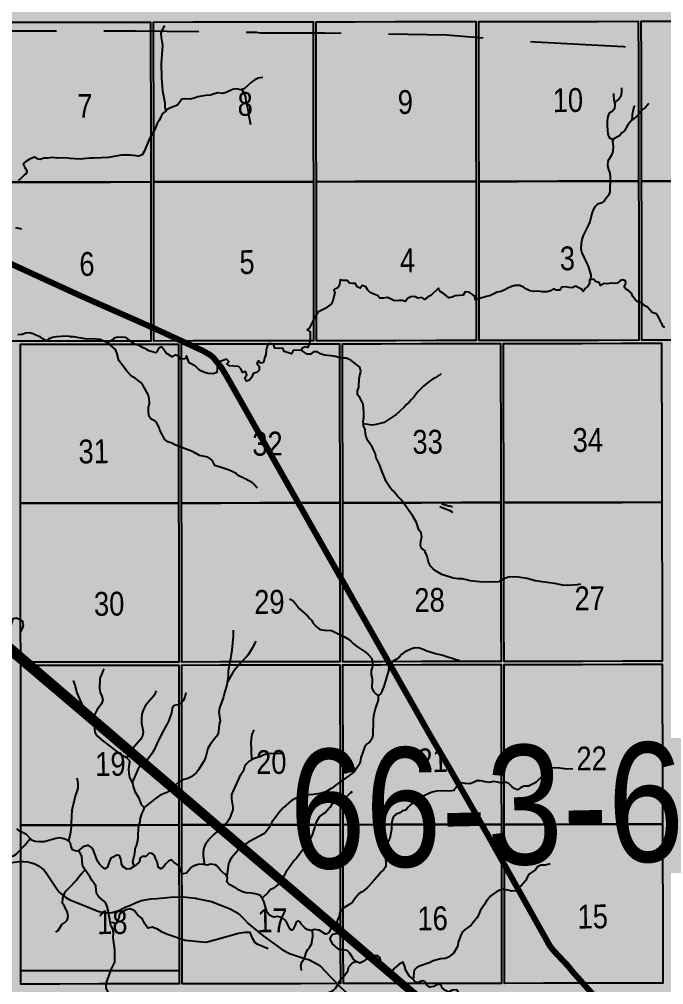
# Model space of a CAD drawing. Extents: x 405326 to 424052, y 6044755 to 6062236.
# Drawn here: x 416942.9 to 417158.6, y 6050583.2 to 6050906.2 of the extents above; entities that cross this region are included whole.
import ezdxf

# ---------------------------------------------------------------- set-up
doc = ezdxf.new("R2010")
doc.units = 0
doc.header["$LTSCALE"] = 5
doc.linetypes.add('DASHED2', pattern=[9.525, 6.35, -3.175])
for name, color, linetype in [('39', 28, 'Continuous'), ('P-PROPOSED', 10, 'Continuous'), ('Quarters', 8, 'Continuous'), ('RoadSeg', 57, 'DASHED2'), ('T-WATER', 160, 'Continuous')]:
    doc.layers.add(name, color=color, linetype=linetype)
doc.layers.add('ROUTE-MAP-BACKGROUND-H', color=7, linetype='Continuous', true_color=0xf0ebff)
doc.styles.add('120', font='ARIALN.TTF', dxfattribs={"height": 13})
doc.linetypes.add('TRACKS', pattern='A,3.81,[130,ltypeshp1.shx,S=6.35,R=0,X=0,Y=0],3.81', length=7.62)

msp = doc.modelspace()

# ---------------------------------------------------------------- hatches: boundary and pattern name
at = {"layer": 'ROUTE-MAP-BACKGROUND-H'}
h = msp.add_hatch(color=256, dxfattribs=at)
h.dxf.hatch_style = 1
h.paths.add_polyline_path([(417500.313, 6050470.993), (417499.828, 6050583.719), (417489.556, 6051448.866), (416064.545, 6051448.577), (416073.609, 6050477.938), (416071.924, 6050150.968), (416104.424, 6050150.804), (416615.018, 6050150.686), (416614.752, 6050098.449), (417501.84, 6050099.469), (417600.187, 6050099.469), (417600.187, 6050157.259), (417501.84, 6050157.777)])

# ---------------------------------------------------------------- linework, layer by layer
at = {"flags": 128}
msp.add_lwpolyline([(417432.321, 6050275.117, 0, 4.992, 0), (416765.681, 6050844.163, 4.992, 0, 0), (416430.349, 6051104.067, 0, 0, 0)], format="xyseb", dxfattribs=at)
at = {"layer": '39', "linetype": 'TRACKS', "flags": 128}
msp.add_lwpolyline([(416503.607, 6051030.809), (416502.861, 6051032.759), (416502.701, 6051033.902), (416502.703, 6051034.848), (416503.047, 6051035.976), (416503.195, 6051036.343), (416504.275, 6051038.909), (416504.215, 6051041.182), (416504.118, 6051041.86), (416503.421, 6051043.386), (416498.744, 6051050.496), (416497.98, 6051051.641), (416497.428, 6051052.39), (416496.354, 6051053.253), (416495.541, 6051053.721), (416492.529, 6051054.716), (416491.471, 6051055.212), (416490.918, 6051055.693), (416490.186, 6051056.344), (416489.098, 6051057.871), (416489.55, 6051055.767), (416490.098, 6051053.211), (416491.069, 6051050.344), (416492.22, 6051047.716), (416493.6, 6051045.313), (416495.533, 6051042.5), (416499.529, 6051036.718), (416503.607, 6051030.809), (416507.132, 6051025.636), (416508.236, 6051023.841), (416509.275, 6051021.905), (416510.459, 6051019.319), (416511.382, 6051016.424), (416516.855, 6050991.331), (416517.372, 6050989.058), (416518.293, 6050984.85), (416519.213, 6050980.755), (416520.376, 6050975.544), (416520.569, 6050974.259), (416520.727, 6050972.001), (416520.775, 6050971.436), (416520.728, 6050964.563), (416520.835, 6050945.861), (416521.092, 6050943.701), (416521.479, 6050942.035), (416522.306, 6050939.521), (416522.776, 6050938.461), (416523.654, 6050936.978), (416524.889, 6050935.168), (416526.272, 6050933.655), (416527.803, 6050932.354), (416528.828, 6050931.364), (416531.075, 6050929.567), (416543.043, 6050919.974), (416556.559, 6050909.123), (416563.562, 6050903.521), (416574.217, 6050896.233), (416586.681, 6050887.73), (416592.433, 6050883.797), (416613.569, 6050869.382), (416621.212, 6050863.98), (416626.362, 6050860.486), (416630.454, 6050858.095), (416632.101, 6050857.119), (416638.116, 6050853.484), (416638.833, 6050853.06), (416648.681, 6050847.317), (416652.594, 6050845.04), (416670.84, 6050834.293), (416672.568, 6050833.275), (416694.91, 6050820.339), (416705.561, 6050814.092), (416708.04, 6050812.622), (416716.571, 6050807.619), (416719.149, 6050806.22), (416719.475, 6050806.05), (416723.015, 6050804.594), (416728.204, 6050803.179), (416733.817, 6050802.061), (416737.733, 6050800.929), (416740.017, 6050799.912), (416741.045, 6050799.276), (416742.971, 6050797.807), (416744.716, 6050796.197), (416746.233, 6050794.348), (416747.571, 6050792.273), (416749.234, 6050788.871), (416749.74, 6050787.657), (416751.893, 6050783.069), (416752.513, 6050782.01), (416753.263, 6050781.064), (416757.93, 6050775.601), (416759.791, 6050774.104), (416761.749, 6050773.088), (416761.994, 6050772.961), (416764.59, 6050772.184), (416768.771, 6050771.35), (416770.028, 6050770.969), (416772.168, 6050769.727), (416773.099, 6050768.937), (416773.85, 6050767.991), (416774.47, 6050766.961), (416775.009, 6050765.818), (416775.841, 6050763.306), (416776.085, 6050761.866), (416776.493, 6050760.582), (416777.439, 6050758.154), (416779.626, 6050753.526), (416781.323, 6050750.167), (416782.107, 6050749.264), (416782.516, 6050748.883), (416782.793, 6050748.629), (416782.973, 6050748.46), (416784.819, 6050746.964), (416788.792, 6050744.116), (416791.447, 6050741.811), (416793.092, 6050740.087), (416793.826, 6050739.112), (416794.428, 6050738.025), (416795.504, 6050735.766), (416796.368, 6050733.239), (416797.037, 6050730.543), (416797.966, 6050726.437), (416799.042, 6050722.4), (416800.493, 6050718.758), (416802.238, 6050715.469), (416802.743, 6050714.254), (416803.069, 6050712.914), (416803.51, 6050711.686), (416803.82, 6050710.331), (416805.271, 6050706.703), (416807.228, 6050703.484), (416808.827, 6050701.732), (416809.659, 6050700.87), (416810.589, 6050700.121), (416812.955, 6050698.468), (416813.689, 6050697.959), (416817.753, 6050694.724), (416819.091, 6050693.241), (416820.136, 6050691.815), (416821.099, 6050690.149), (416821.915, 6050688.469), (416822.404, 6050687.03), (416823.025, 6050684.814), (416823.286, 6050683.276), (416823.368, 6050681.921), (416823.302, 6050679.015), (416822.959, 6050677.012), (416822.568, 6050675.249), (416821.963, 6050673.655), (416821.016, 6050671.638), (416817.815, 6050665.265), (416816.933, 6050663.235), (416816.312, 6050661.373), (416815.952, 6050659.61), (416815.772, 6050657.692), (416815.82, 6050656.168), (416816.032, 6050654.277), (416816.227, 6050653.374), (416816.912, 6050650.848), (416817.532, 6050649.013), (416817.957, 6050648.053), (416819.426, 6050645.469), (416820.944, 6050643.294), (416822.104, 6050642.136), (416823.296, 6050641.147), (416824.815, 6050640.073), (416827.15, 6050638.857), (416828.898, 6050638.15), (416831.805, 6050637.427), (416836.984, 6050637.24), (416839.745, 6050637.731), (416840.382, 6050637.844), (416842.375, 6050638.463), (416842.636, 6050638.548), (416842.897, 6050638.618), (416845.887, 6050639.548), (416848.68, 6050640.181), (416850.33, 6050640.307), (416855.246, 6050640.419), (416858.889, 6050640.629), (416861.502, 6050641.179), (416868.769, 6050643.803), (416871.382, 6050644.41), (416883.025, 6050645.443), (416885.426, 6050645.416), (416886.912, 6050645.346), (416893.021, 6050645.066), (416899.348, 6050645.745), (416902.192, 6050645.435), (416904.317, 6050644.772), (416905.641, 6050644.081), (416906.213, 6050643.729), (416906.72, 6050643.404), (416908.028, 6050642.262), (416909.123, 6050640.992), (416915.156, 6050634.502), (416916.219, 6050633.628), (416918.606, 6050631.921), (416919.799, 6050631.286), (416932.584, 6050625.054), (416933.811, 6050624.518), (416934.988, 6050624.124), (416936.148, 6050623.913), (416937.293, 6050623.814), (416938.453, 6050623.871), (416942.981, 6050624.382), (416944.289, 6050624.425), (416945.662, 6050624.341), (416947.019, 6050624.031), (416948.114, 6050623.608), (416949.144, 6050623.058), (416950.142, 6050622.396), (416951.189, 6050621.479), (416952.121, 6050620.35), (416955.016, 6050615.907), (416956.26, 6050614.158), (416956.996, 6050613.481), (416958.451, 6050612.339), (416959.808, 6050611.62), (416964.043, 6050609.887), (416969.472, 6050607.717), (416971.974, 6050607.281), (416974.017, 6050607.367), (416976.224, 6050608.075), (416978.299, 6050609.177), (416980.146, 6050609.855), (416981.976, 6050610.746), (416983.807, 6050611.396), (416987.092, 6050611.949), (416989.054, 6050612.064), (416992.47, 6050612.433), (416993.532, 6050612.547), (416997.848, 6050612.579), (416999.744, 6050612.425), (417001.952, 6050612.131), (417002.213, 6050612.089), (417007.265, 6050611.077), (417013.43, 6050608.628), (417015.295, 6050607.571), (417016.702, 6050606.571), (417018.289, 6050605.034), (417019.5, 6050603.638), (417024.572, 6050599.523), (417031.034, 6050594.859), (417033.308, 6050593.69), (417037.659, 6050592.228), (417040.03, 6050591.567), (417043.449, 6050589.652), (417047.083, 6050585.86), (417050.422, 6050582.35), (417053.761, 6050579.335), (417061.68, 6050575.76), (417064.559, 6050574.113), (417067.014, 6050572.931), (417069.174, 6050571.438), (417071.613, 6050569.085), (417076.132, 6050564.519), (417080.504, 6050560.136), (417081.077, 6050559.714), (417082.223, 6050558.869), (417084.531, 6050557.574), (417089.474, 6050554.604), (417091.667, 6050552.885), (417101.036, 6050543.417), (417108.62, 6050535.893), (417111.388, 6050533.019), (417113.175, 6050530.637), (417114.405, 6050528.353), (417115.375, 6050525.646), (417117.944, 6050514.869), (417118.817, 6050510.75), (417119.608, 6050507.153), (417119.937, 6050505.869), (417120.168, 6050504.952), (417120.828, 6050501.313), (417120.899, 6050498.307), (417120.608, 6050495.837), (417117.474, 6050481.354), (417117.216, 6050479.505), (417117.187, 6050477.134), (417117.568, 6050473.974), (417119.134, 6050467.231), (417123.106, 6050450.149), (417125.348, 6050440.558), (417126.106, 6050437.299), (417127.611, 6050428.525), (417132.744, 6050395.105), (417133.769, 6050389.448), (417136.061, 6050380.845), (417141.022, 6050363.003), (417141.417, 6050361.833), (417142.486, 6050359.493), (417143.832, 6050357.477), (417144.636, 6050356.604), (417146.506, 6050355.083), (417149.278, 6050352.704), (417153.18, 6050349.734), (417154.805, 6050348.057), (417156.874, 6050345.197), (417157.235, 6050344.577), (417162.017, 6050336.515), (417167.867, 6050326.705), (417168.442, 6050325.846), (417170.871, 6050322.972), (417173.448, 6050320.508), (417186.512, 6050308.004), (417187.595, 6050307.033), (417188.399, 6050306.146), (417189.927, 6050304.258), (417190.453, 6050303.455), (417191.932, 6050301.13), (417194.35, 6050296.831), (417195.04, 6050295.873), (417196.191, 6050293.815), (417196.816, 6050292.66), (417198.082, 6050290.631), (417198.642, 6050289.461), (417200.171, 6050286.811), (417200.467, 6050286.276), (417201.999, 6050282.85), (417202.378, 6050281.581), (417202.893, 6050278.746), (417206.152, 6050265.348), (417207.773, 6050258.706), (417210.818, 6050246.126), (417211.594, 6050243.602), (417212.534, 6050241.319), (417213.669, 6050239.205), (417217.237, 6050234.359), (417229.108, 6050218.456), (417230.045, 6050217.315), (417233.315, 6050213.894), (417241.613, 6050205.462), (417242.583, 6050204.449), (417250.488, 6050196.186), (417251.967, 6050194.708), (417253.365, 6050193.117), (417254.451, 6050191.441), (417255.391, 6050189.482), (417255.97, 6050187.536), (417256.221, 6050185.561), (417256.259, 6050183.572), (417255.825, 6050180.565), (417254.965, 6050177.275), (417254.282, 6050175.213), (417253.294, 6050171.204), (417251.378, 6050164.211), (417251.085, 6050163.195), (417250.745, 6050161.472), (417250.802, 6050158.114), (417251.238, 6050153.743), (417251.472, 6050152.021), (417251.533, 6050151.167)], dxfattribs=at)
at = {"layer": 'P-PROPOSED', "color": 90, "const_width": 1.999, "flags": 128}
msp.add_lwpolyline([(416933.435, 6050827.456), (416963.945, 6050813.467), (416987.188, 6050803.216), (417004.258, 6050795.361), (417006.852, 6050793.886), (417007.902, 6050792.977), (417010.568, 6050789.673), (417012.154, 6050787.078), (417033.765, 6050748.843), (417080.472, 6050666.525), (417086.824, 6050655.747), (417099.714, 6050633.23), (417120.503, 6050596.109), (417121.733, 6050594.572), (417126.533, 6050589.483), (417128.208, 6050587.39), (417144.056, 6050569.68)], dxfattribs=at)
at = {"layer": 'Quarters', "flags": 128}
for points in [[(416986.899, 6050851.797), (416973.46, 6050851.775), (416960.021, 6050851.754), (416946.582, 6050851.732), (416933.478, 6050851.711), (416933.471, 6050865.089), (416933.463, 6050878.467), (416933.456, 6050891.845), (416933.449, 6050905.223), (416946.548, 6050905.244), (416959.981, 6050905.266), (416973.415, 6050905.287), (416986.849, 6050905.309), (416986.861, 6050891.931), (416986.874, 6050878.553), (416986.886, 6050865.175)], [(417041.322, 6050851.884), (417027.884, 6050851.862), (417014.445, 6050851.841), (417001.006, 6050851.819), (416987.902, 6050851.798), (416987.89, 6050865.176), (416987.877, 6050878.554), (416987.865, 6050891.932), (416987.852, 6050905.31), (417000.951, 6050905.331), (417014.385, 6050905.353), (417027.819, 6050905.374), (417041.252, 6050905.396), (417041.27, 6050892.018), (417041.287, 6050878.64), (417041.305, 6050865.262)], [(417095.745, 6050851.97), (417082.307, 6050851.949), (417068.868, 6050851.928), (417055.43, 6050851.906), (417042.326, 6050851.885), (417042.308, 6050865.263), (417042.291, 6050878.641), (417042.273, 6050892.019), (417042.256, 6050905.397), (417055.355, 6050905.418), (417068.789, 6050905.439), (417082.222, 6050905.461), (417095.656, 6050905.482), (417095.678, 6050892.104), (417095.701, 6050878.726), (417095.723, 6050865.348)], [(417150.168, 6050852.057), (417136.73, 6050852.036), (417123.291, 6050852.014), (417109.853, 6050851.993), (417096.749, 6050851.972), (417096.727, 6050865.35), (417096.704, 6050878.728), (417096.682, 6050892.106), (417096.66, 6050905.483), (417109.759, 6050905.504), (417123.192, 6050905.526), (417136.626, 6050905.547), (417150.059, 6050905.568), (417150.087, 6050892.19), (417150.114, 6050878.813), (417150.141, 6050865.435)], [(417204.59, 6050852.144), (417191.152, 6050852.123), (417177.714, 6050852.101), (417164.276, 6050852.08), (417151.172, 6050852.059), (417151.145, 6050865.437), (417151.117, 6050878.814), (417151.09, 6050892.192), (417151.063, 6050905.57), (417164.162, 6050905.591), (417177.595, 6050905.612), (417191.028, 6050905.633), (417204.461, 6050905.655), (417204.494, 6050892.277), (417204.526, 6050878.9), (417204.558, 6050865.522)], [(416986.899, 6050851.797), (416986.911, 6050838.419), (416986.924, 6050825.041), (416986.936, 6050811.804), (416986.949, 6050798.567), (416973.505, 6050798.545), (416960.061, 6050798.524), (416946.618, 6050798.503), (416933.508, 6050798.482), (416933.501, 6050811.719), (416933.493, 6050824.955), (416933.486, 6050838.333), (416933.478, 6050851.711), (416946.582, 6050851.732), (416960.021, 6050851.754), (416973.46, 6050851.775)], [(417041.322, 6050851.884), (417041.34, 6050838.506), (417041.357, 6050825.128), (417041.375, 6050811.891), (417041.392, 6050798.654), (417027.949, 6050798.632), (417014.505, 6050798.611), (417001.062, 6050798.589), (416987.952, 6050798.568), (416987.94, 6050811.805), (416987.927, 6050825.042), (416987.915, 6050838.42), (416987.902, 6050851.798), (417001.006, 6050851.819), (417014.445, 6050851.841), (417027.884, 6050851.862)], [(417095.745, 6050851.97), (417095.768, 6050838.593), (417095.79, 6050825.215), (417095.813, 6050811.978), (417095.835, 6050798.741), (417082.391, 6050798.72), (417068.948, 6050798.698), (417055.505, 6050798.677), (417042.396, 6050798.655), (417042.378, 6050811.892), (417042.361, 6050825.129), (417042.343, 6050838.507), (417042.326, 6050851.885), (417055.43, 6050851.906), (417068.868, 6050851.928), (417082.307, 6050851.949)], [(417150.168, 6050852.057), (417150.196, 6050838.679), (417150.223, 6050825.302), (417150.25, 6050812.065), (417150.277, 6050798.828), (417136.834, 6050798.807), (417123.39, 6050798.785), (417109.947, 6050798.764), (417096.838, 6050798.743), (417096.816, 6050811.98), (417096.794, 6050825.216), (417096.771, 6050838.594), (417096.749, 6050851.972), (417109.853, 6050851.993), (417123.291, 6050852.014), (417136.73, 6050852.036)], [(417204.59, 6050852.144), (417204.622, 6050838.767), (417204.654, 6050825.389), (417204.686, 6050812.152), (417204.718, 6050798.916), (417191.275, 6050798.894), (417177.832, 6050798.872), (417164.389, 6050798.851), (417151.28, 6050798.83), (417151.253, 6050812.067), (417151.226, 6050825.303), (417151.199, 6050838.681), (417151.172, 6050852.059), (417164.276, 6050852.08), (417177.714, 6050852.101), (417191.152, 6050852.123)], [(416996.239, 6050744.353), (416982.93, 6050744.333), (416969.622, 6050744.312), (416956.313, 6050744.291), (416943.339, 6050744.271), (416943.331, 6050757.649), (416943.324, 6050771.027), (416943.317, 6050784.264), (416943.31, 6050797.501), (416956.279, 6050797.521), (416969.583, 6050797.542), (416982.887, 6050797.562), (416996.19, 6050797.583), (416996.202, 6050784.346), (416996.214, 6050771.109), (416996.227, 6050757.731)], [(417050.142, 6050744.437), (417036.834, 6050744.417), (417023.525, 6050744.396), (417010.217, 6050744.375), (416997.243, 6050744.355), (416997.23, 6050757.733), (416997.218, 6050771.111), (416997.206, 6050784.348), (416997.194, 6050797.585), (417010.163, 6050797.605), (417023.467, 6050797.625), (417036.77, 6050797.646), (417050.074, 6050797.667), (417050.09, 6050784.43), (417050.107, 6050771.193), (417050.125, 6050757.815)], [(417104.044, 6050744.522), (417090.735, 6050744.501), (417077.427, 6050744.48), (417064.119, 6050744.459), (417051.145, 6050744.439), (417051.128, 6050757.817), (417051.111, 6050771.194), (417051.094, 6050784.431), (417051.077, 6050797.668), (417064.046, 6050797.688), (417077.349, 6050797.709), (417090.653, 6050797.73), (417103.956, 6050797.751), (417103.978, 6050784.514), (417104, 6050771.277), (417104.022, 6050757.899)], [(417157.945, 6050744.606), (417144.637, 6050744.585), (417131.329, 6050744.564), (417118.021, 6050744.543), (417105.047, 6050744.523), (417105.025, 6050757.901), (417105.003, 6050771.279), (417104.981, 6050784.515), (417104.96, 6050797.752), (417117.929, 6050797.772), (417131.232, 6050797.793), (417144.535, 6050797.814), (417157.838, 6050797.834), (417157.865, 6050784.598), (417157.891, 6050771.361), (417157.918, 6050757.983)], [(416996.239, 6050744.353), (416996.252, 6050730.975), (416996.264, 6050717.598), (416996.277, 6050704.22), (416996.289, 6050691.176), (416982.976, 6050691.155), (416969.663, 6050691.135), (416956.349, 6050691.114), (416943.37, 6050691.094), (416943.362, 6050704.137), (416943.354, 6050717.515), (416943.347, 6050730.893), (416943.339, 6050744.271), (416956.313, 6050744.291), (416969.622, 6050744.312), (416982.93, 6050744.333)], [(417050.142, 6050744.437), (417050.159, 6050731.06), (417050.177, 6050717.682), (417050.194, 6050704.304), (417050.211, 6050691.26), (417036.898, 6050691.24), (417023.585, 6050691.219), (417010.272, 6050691.198), (416997.293, 6050691.178), (416997.28, 6050704.221), (416997.268, 6050717.599), (416997.255, 6050730.977), (416997.243, 6050744.355), (417010.217, 6050744.375), (417023.525, 6050744.396), (417036.834, 6050744.417)], [(417104.044, 6050744.522), (417104.066, 6050731.144), (417104.088, 6050717.766), (417104.11, 6050704.388), (417104.132, 6050691.345), (417090.819, 6050691.324), (417077.506, 6050691.303), (417064.193, 6050691.282), (417051.214, 6050691.262), (417051.197, 6050704.305), (417051.18, 6050717.683), (417051.163, 6050731.061), (417051.145, 6050744.439), (417064.119, 6050744.459), (417077.427, 6050744.48), (417090.735, 6050744.501)], [(417157.945, 6050744.606), (417157.972, 6050731.228), (417157.999, 6050717.85), (417158.026, 6050704.472), (417158.052, 6050691.429), (417144.74, 6050691.408), (417131.427, 6050691.387), (417118.114, 6050691.367), (417105.135, 6050691.346), (417105.114, 6050704.39), (417105.091, 6050717.767), (417105.069, 6050731.145), (417105.047, 6050744.523), (417118.021, 6050744.543), (417131.329, 6050744.564), (417144.637, 6050744.585)], [(416996.341, 6050636.661), (416983.023, 6050636.64), (416969.705, 6050636.62), (416956.387, 6050636.599), (416943.403, 6050636.578), (416943.395, 6050649.956), (416943.387, 6050663.334), (416943.379, 6050676.712), (416943.371, 6050690.09), (416956.35, 6050690.111), (416969.663, 6050690.131), (416982.977, 6050690.152), (416996.29, 6050690.173), (416996.303, 6050676.795), (416996.316, 6050663.417), (416996.328, 6050650.039)], [(417050.282, 6050636.746), (417036.964, 6050636.725), (417023.646, 6050636.704), (417010.328, 6050636.683), (416997.345, 6050636.663), (416997.332, 6050650.041), (416997.319, 6050663.419), (416997.306, 6050676.797), (416997.294, 6050690.175), (417010.273, 6050690.195), (417023.586, 6050690.216), (417036.899, 6050690.236), (417050.212, 6050690.257), (417050.23, 6050676.879), (417050.247, 6050663.501), (417050.265, 6050650.124)], [(417104.223, 6050636.83), (417090.905, 6050636.809), (417077.587, 6050636.788), (417064.269, 6050636.768), (417051.286, 6050636.747), (417051.268, 6050650.125), (417051.251, 6050663.503), (417051.233, 6050676.881), (417051.216, 6050690.259), (417064.194, 6050690.279), (417077.507, 6050690.3), (417090.82, 6050690.321), (417104.133, 6050690.341), (417104.156, 6050676.964), (417104.178, 6050663.586), (417104.2, 6050650.208)], [(417158.163, 6050636.914), (417144.845, 6050636.894), (417131.527, 6050636.873), (417118.21, 6050636.852), (417105.226, 6050636.832), (417105.204, 6050650.209), (417105.182, 6050663.587), (417105.159, 6050676.965), (417105.137, 6050690.343), (417118.116, 6050690.363), (417131.428, 6050690.384), (417144.741, 6050690.405), (417158.054, 6050690.426), (417158.081, 6050677.048), (417158.109, 6050663.67), (417158.136, 6050650.292)], [(416996.341, 6050636.661), (416996.354, 6050623.283), (416996.367, 6050609.906), (416996.38, 6050596.528), (416996.392, 6050583.484), (416983.07, 6050583.463), (416969.746, 6050583.442), (416956.424, 6050583.421), (416943.435, 6050583.401), (416943.427, 6050596.444), (416943.419, 6050609.822), (416943.411, 6050623.2), (416943.403, 6050636.578), (416956.387, 6050636.599), (416969.705, 6050636.62), (416983.023, 6050636.64)], [(417050.282, 6050636.746), (417050.3, 6050623.368), (417050.317, 6050609.99), (417050.335, 6050596.612), (417050.352, 6050583.569), (417037.03, 6050583.548), (417023.707, 6050583.527), (417010.384, 6050583.506), (416997.396, 6050583.486), (416997.383, 6050596.529), (416997.37, 6050609.907), (416997.357, 6050623.285), (416997.345, 6050636.663), (417010.328, 6050636.683), (417023.646, 6050636.704), (417036.964, 6050636.725)], [(417104.223, 6050636.83), (417104.245, 6050623.452), (417104.268, 6050610.074), (417104.29, 6050596.696), (417104.312, 6050583.653), (417090.989, 6050583.632), (417077.667, 6050583.612), (417064.344, 6050583.591), (417051.356, 6050583.57), (417051.339, 6050596.614), (417051.321, 6050609.992), (417051.303, 6050623.37), (417051.286, 6050636.747), (417064.269, 6050636.768), (417077.587, 6050636.788), (417090.905, 6050636.809)], [(417158.163, 6050636.914), (417158.19, 6050623.537), (417158.217, 6050610.159), (417158.245, 6050596.781), (417158.271, 6050583.737), (417144.949, 6050583.717), (417131.626, 6050583.696), (417118.304, 6050583.675), (417105.315, 6050583.655), (417105.293, 6050596.698), (417105.271, 6050610.076), (417105.249, 6050623.454), (417105.226, 6050636.832), (417118.21, 6050636.852), (417131.527, 6050636.873), (417144.845, 6050636.894)], [(416996.388, 6050587.95), (416996.392, 6050583.484), (416983.07, 6050583.463), (416969.746, 6050583.442), (416956.424, 6050583.421), (416943.435, 6050583.401), (416943.432, 6050587.981)]]:
    msp.add_lwpolyline(points, close=True, dxfattribs=at)
at = {"layer": 'RoadSeg', "flags": 128}
for points in [[(417341.519, 6050375.19), (417329.199, 6050389.764), (417321.435, 6050398.181), (417316.643, 6050402.903), (417314.345, 6050404.617), (417311.853, 6050406.027), (417308.126, 6050407.644), (417304.876, 6050408.74), (417302.936, 6050409.23), (417298.429, 6050409.966), (417280.349, 6050412.308), (417273.474, 6050412.33), (417249.176, 6050412.408), (417245.702, 6050413.099), (417243.286, 6050414.046), (417241.034, 6050415.162), (417238.472, 6050416.737), (417236.241, 6050418.386), (417233.256, 6050421.084), (417204.052, 6050458.351), (417194.381, 6050471.2), (417180.643, 6050489.256), (417160.385, 6050515.509), (417155.418, 6050522.19), (417149.128, 6050530.075), (417148.336, 6050531.355), (417147.983, 6050532.28), (417147.787, 6050533.673), (417148.067, 6050536.141), (417151.835, 6050546.669), (417152.943, 6050549.355), (417153.649, 6050552.098), (417153.717, 6050553.63), (417153.501, 6050555.954), (417152.997, 6050557.74), (417152.295, 6050559.422), (417150.946, 6050561.823), (417150.091, 6050562.935), (417144.056, 6050569.68), (417128.208, 6050587.39), (417126.533, 6050589.483), (417121.733, 6050594.572), (417120.503, 6050596.109), (417099.714, 6050633.23), (417086.824, 6050655.747), (417080.472, 6050666.525), (417033.765, 6050748.843), (417012.154, 6050787.078), (417010.568, 6050789.673), (417007.902, 6050792.977), (417006.852, 6050793.886), (417004.258, 6050795.361), (416987.188, 6050803.216), (416963.945, 6050813.467), (416933.435, 6050827.456), (416930.005, 6050829.146), (416928.115, 6050830.404), (416926.383, 6050832.064), (416920.84, 6050839.232), (416891.182, 6050878.793), (416877.217, 6050897.094), (416860.443, 6050919.162), (416852.493, 6050931.536), (416851.847, 6050932.188), (416850.703, 6050934.326), (416842.886, 6050946.737), (416805.699, 6051005.468), (416802.949, 6051009.602), (416800.938, 6051011.855), (416799.685, 6051012.86), (416798.338, 6051013.629), (416792.153, 6051016.559), (416789.639, 6051017.436), (416773.589, 6051024.281), (416766.399, 6051027.521), (416759.113, 6051030.627), (416748.056, 6051035.781), (416745.81, 6051036.598), (416744.875, 6051036.745)], [(416877.217, 6050897.094), (416881.68, 6050900.017), (416884.383, 6050901.206), (416885.903, 6050901.672), (416888.158, 6050902.052), (416908.552, 6050902.121), (416916.767, 6050902.296), (416981.845, 6050902.42), (417022.15, 6050901.882), (417023.417, 6050901.743), (417045.045, 6050901.672), (417085.851, 6050901.045), (417115.513, 6050898.716), (417145.061, 6050897.084), (417152.052, 6050896.9), (417214.084, 6050896.326), (417237.41, 6050896.225), (417240.668, 6050896.361), (417241.928, 6050896.554), (417244.309, 6050897.237), (417247.634, 6050898.905), (417249.597, 6050900.478), (417251.42, 6050902.346), (417255.183, 6050906.919), (417257.491, 6050909.463), (417259.093, 6050910.762), (417261.426, 6050912.176), (417264, 6050913.162), (417267.378, 6050913.866), (417277.809, 6050914.688), (417280.46, 6050915.177), (417283.005, 6050915.996), (417285.867, 6050917.522), (417287.437, 6050918.786), (417289.649, 6050921.129), (417294.916, 6050928.495), (417297.397, 6050930.71), (417298.512, 6050931.5), (417300.914, 6050932.748), (417302.202, 6050933.209), (417304.087, 6050933.714), (417321.036, 6050936.205), (417323.693, 6050936.462), (417328.389, 6050936.262), (417338.366, 6050934.912), (417341.666, 6050934.616), (417346.184, 6050934.945), (417348.701, 6050935.498), (417353.757, 6050937.103), (417406.447, 6050954.929), (417408.103, 6050955.297), (417411.856, 6050955.61)]]:
    msp.add_lwpolyline(points, dxfattribs=at)
at = {"layer": 'T-WATER', "flags": 128}
for points in [[(416991.472, 6050904.03), (416990.742, 6050902.737), (416990.327, 6050901.62), (416990.411, 6050900.237), (416990.873, 6050897.495), (416990.403, 6050891.399), (416990.499, 6050886.665), (416990.592, 6050885.134), (416990.775, 6050883.816), (416990.824, 6050882.338), (416991.599, 6050878.323), (416991.647, 6050876.799), (416991.907, 6050875.52)], [(417024.434, 6050886.73), (417022.845, 6050886.478), (417021.693, 6050885.996), (417020.706, 6050885.311), (417018.175, 6050882.964), (417017.009, 6050882.622)], [(417144.477, 6050883.297), (417144.431, 6050881.911), (417144.244, 6050880.406), (417143.531, 6050879.486), (417142.057, 6050878.409)], [(417017.009, 6050882.622), (417015.642, 6050882.969), (417014.248, 6050882.786), (417012.111, 6050881.781), (417010.871, 6050881.421), (417009.404, 6050881.571), (417008.092, 6050881.323), (417006.867, 6050880.887), (417005.366, 6050880.756), (417002.692, 6050880.241), (417001.441, 6050879.816), (417000.132, 6050879.506), (416998.67, 6050879.589), (416997.271, 6050879.499), (416995.893, 6050877.51), (416993.542, 6050876.58), (416992.412, 6050876.04), (416991.907, 6050875.52)], [(417020.415, 6050870.899), (417019.948, 6050873.191), (417019.536, 6050876.047), (417018.884, 6050878.703), (417018.668, 6050880.145), (417018.226, 6050881.312), (417017.643, 6050882.351), (417017.009, 6050882.622)], [(417141.794, 6050881.349), (417141.766, 6050880.594), (417141.857, 6050879.506), (417141.893, 6050879.083), (417141.946, 6050878.884), (417142.057, 6050878.409)], [(417142.057, 6050878.409), (417142.123, 6050878.221), (417142.235, 6050877.801), (417142.091, 6050876.269), (417141.365, 6050875.398), (417140.312, 6050874.859), (417139.812, 6050873.739), (417139.645, 6050872.292), (417139.614, 6050870.72), (417139.842, 6050867.774), (417140.341, 6050866.644), (417141.634, 6050865.943)], [(417153.587, 6050878.073), (417152.447, 6050876.688), (417151.478, 6050876.034), (417150.042, 6050874.283), (417149.269, 6050873.474), (417147.872, 6050872.498)], [(417148.854, 6050877.293), (417148.598, 6050876.831), (417148.228, 6050875.55), (417148.031, 6050874.158), (417147.872, 6050872.498)], [(416991.907, 6050875.52), (416990.867, 6050874.72), (416990.28, 6050873.624), (416989.763, 6050872.422), (416989.082, 6050871.359), (416988.072, 6050868.909), (416986.745, 6050866.832), (416984.729, 6050861.977), (416984.051, 6050860.892), (416982.895, 6050860.403), (416980.028, 6050860.799), (416976.981, 6050860.766), (416972.735, 6050860.029), (416968, 6050859.751), (416966.399, 6050859.736), (416963.252, 6050859.458), (416961.518, 6050859.496), (416959.963, 6050859.649), (416958.525, 6050859.91), (416955.447, 6050859.811), (416953.99, 6050860.021), (416952.581, 6050859.774), (416951.145, 6050859.755), (416949.857, 6050859.327), (416948.97, 6050859.537), (416948.592, 6050859.869), (416947.885, 6050860.134), (416946.213, 6050859.322), (416945.089, 6050858.669), (416944.279, 6050857.964), (416944.238, 6050857.758), (416944.735, 6050856.604), (416945.387, 6050855.513), (416945.381, 6050855.188), (416945.067, 6050854.369)], [(417147.872, 6050872.498), (417146.609, 6050870.93), (417145.447, 6050868.905), (417144.517, 6050868.22), (417143.801, 6050867.287), (417141.703, 6050866.16), (417141.634, 6050865.943)], [(417141.634, 6050865.943), (417141.428, 6050865.296), (417141.615, 6050863.672), (417141.552, 6050862), (417141.129, 6050860.719), (417139.837, 6050858.707), (417139.713, 6050857.239), (417140.054, 6050855.921), (417140.493, 6050854.713), (417140.647, 6050853.256), (417140.532, 6050848.514), (417140.05, 6050847.299), (417139.311, 6050846.383), (417138.679, 6050845.329), (417137.623, 6050844.757), (417136.388, 6050844.365), (417135.545, 6050843.534), (417134.913, 6050842.484), (417134.463, 6050841.216), (417133.817, 6050838.433), (417133.321, 6050837.194), (417131.574, 6050833.902), (417131.19, 6050832.58), (417130.96, 6050831.078), (417130.848, 6050829.46), (417131.171, 6050828.127), (417132.738, 6050824.744), (417133.301, 6050823.645), (417134.149, 6050820.619), (417134.092, 6050819.084)], [(416945.067, 6050854.369), (416944.7, 6050854.132), (416942.955, 6050852.485), (416942.482, 6050852.434)], [(416943.76, 6050835.959), (416941.799, 6050836.502)], [(417134.092, 6050819.084), (417133.748, 6050819), (417133.718, 6050817.991), (417133.163, 6050816.94), (417132.279, 6050816.146), (417131.577, 6050815.175), (417131.014, 6050815.909), (417129.024, 6050816.924), (417127.929, 6050816.41), (417126.917, 6050816.437), (417125.65, 6050816.709), (417124.501, 6050816.549), (417123.783, 6050815.585), (417122.613, 6050815.548), (417121.705, 6050816.072), (417120.722, 6050815.406), (417119.504, 6050815.036), (417119.17, 6050815.077), (417117.897, 6050814.993), (417116.695, 6050815.311), (417115.223, 6050815.144), (417113.778, 6050815.419), (417112.645, 6050815.974), (417111.612, 6050816.646), (417110.447, 6050817.18), (417108.886, 6050817.141), (417107.599, 6050816.787), (417106.444, 6050816.288), (417105.375, 6050815.7), (417104.215, 6050815.187), (417102.85, 6050814.92), (417101.705, 6050814.394), (417100.651, 6050813.774), (417099.255, 6050813.527), (417095.502, 6050812.388), (417095.347, 6050813.591), (417093.419, 6050814.967), (417092.103, 6050814.988), (417091.504, 6050813.906), (417088.756, 6050813.678), (417087.732, 6050813.238), (417086.625, 6050812.978), (417085.81, 6050813.835), (417084.82, 6050814.535), (417083.719, 6050815.127), (417083.229, 6050816.235), (417080.627, 6050813.801), (417079.529, 6050813.271), (417078.654, 6050812.505), (417077.613, 6050813.145), (417076.323, 6050812.904), (417075.197, 6050813.443), (417073.936, 6050813.418), (417072.853, 6050812.849), (417072.188, 6050811.856), (417071.137, 6050812.096), (417069.88, 6050812.142), (417068.448, 6050812.029), (417067.327, 6050812.614), (417066.119, 6050813.123), (417064.838, 6050812.963), (417063.593, 6050812.923), (417062.81, 6050813.821), (417061.532, 6050814.238), (417060.354, 6050814.774), (417059.533, 6050815.635), (417058.889, 6050816.658), (417057.674, 6050817.126), (417056.99, 6050816.286), (417056.014, 6050816.753), (417055.424, 6050817.849), (417054.397, 6050817.849), (417053.406, 6050817.969), (417052.603, 6050818.85), (417051.208, 6050818.823), (417050.246, 6050819.068), (417050.109, 6050817.457), (417049.477, 6050816.386), (417048.385, 6050815.808), (417048.147, 6050815.463), (417048.558, 6050814.762), (417047.802, 6050812.004), (417047.241, 6050810.866), (417045.314, 6050809.47), (417043.088, 6050808.388), (417041.69, 6050806.382), (417040.024, 6050802.96), (417039.212, 6050802.28), (417040.284, 6050801.668), (417040.213, 6050798.999), (417039.92, 6050797.609), (417039.504, 6050796.462), (417038.54, 6050796.685), (417037.495, 6050796.077), (417037.183, 6050795.472)], [(417158.959, 6050803.135), (417158.347, 6050803.436), (417158.051, 6050803.954), (417158.096, 6050804.36), (417157.799, 6050804.593), (417157.401, 6050805.5), (417157.261, 6050805.83), (417156.721, 6050806.759), (417156.004, 6050807.721), (417154.7, 6050808.153), (417153.122, 6050809.946), (417152.007, 6050810.515), (417151.226, 6050811.346), (417149.913, 6050811.745), (417149.005, 6050812.504), (417148.276, 6050813.443), (417147.812, 6050814.629), (417146.891, 6050815.39), (417145.897, 6050815.915), (417145.349, 6050816.704), (417145.876, 6050817.874), (417145.811, 6050818.664), (417144.775, 6050819.047), (417143.955, 6050818.713), (417143.036, 6050817.964), (417142.126, 6050817.787), (417140.839, 6050817.904), (417139.734, 6050817.766), (417138.45, 6050817.799), (417137.416, 6050817.21), (417137.047, 6050818.049), (417135.778, 6050818.48), (417135.038, 6050819.315), (417134.092, 6050819.084)], [(416972.271, 6050798.117), (416971.417, 6050798.428), (416969.965, 6050799.125), (416967.122, 6050799.266), (416965.532, 6050799.222), (416961.022, 6050799.965), (416960.043, 6050799.93), (416959.708, 6050800.049), (416958.477, 6050800.24), (416955.411, 6050800.033), (416954.03, 6050799.798), (416952.814, 6050799.358), (416951.854, 6050798.681), (416950.804, 6050799.28), (416949.875, 6050799.974), (416948.659, 6050800.401), (416947.566, 6050800.975), (416946.315, 6050801.352), (416945.075, 6050801.2), (416943.861, 6050800.781), (416942.467, 6050800.701)], [(416998.384, 6050792.597), (416996.867, 6050792.533), (416996.117, 6050793.465), (416995.016, 6050793.98), (416994.114, 6050793.257), (416992.008, 6050794.507), (416991.351, 6050795.549), (416990.631, 6050796.489), (416990.231, 6050796.576), (416989.526, 6050796.07), (416988.966, 6050794.923), (416988.566, 6050794.668), (416986.285, 6050795.306), (416985.357, 6050795.907), (416984.16, 6050796.394), (416983.021, 6050797.132), (416981.771, 6050797.388), (416980.594, 6050798.038), (416979.82, 6050798.855), (416978.845, 6050799.533), (416978.368, 6050799.741), (416977.48, 6050799.887), (416975.415, 6050799.804), (416974.61, 6050799.521), (416973.758, 6050798.735), (416972.737, 6050798.162), (416972.271, 6050798.117)], [(417022.515, 6050749.322), (417021.831, 6050750.292), (417020.993, 6050751.088), (417018.769, 6050752.321), (417016.387, 6050753.451), (417015.486, 6050754.218), (417014.364, 6050754.818), (417013.196, 6050755.322), (417010.76, 6050756.166), (417008.304, 6050756.894), (417007.775, 6050757.99), (417007.096, 6050758.992), (417006.049, 6050759.671), (417003.248, 6050760.31), (417001.062, 6050761.466), (416995.012, 6050763.873), (416993.925, 6050764.451), (416992.663, 6050764.898), (416991.585, 6050765.593), (416991.033, 6050766.605), (416990.551, 6050767.701), (416989.942, 6050768.733), (416989.695, 6050769.646), (416988.76, 6050771.53), (416988.215, 6050771.912), (416987.085, 6050772.399), (416986.317, 6050773.283), (416986.181, 6050774.763), (416986.195, 6050776.368), (416986.435, 6050777.787), (416986.331, 6050779.317), (416986.036, 6050780.65), (416984.246, 6050783.789), (416983.531, 6050784.756), (416981.651, 6050786.138), (416980.581, 6050786.754), (416978.956, 6050788.376), (416976.204, 6050792.118), (416975.528, 6050794.616), (416975.09, 6050795.692), (416973.485, 6050797.182), (416972.271, 6050798.117)], [(417037.183, 6050795.472), (417034.595, 6050795.434), (417034.047, 6050794.276), (417031.537, 6050795.054), (417031.122, 6050796.142), (417029.826, 6050796.046), (417028.376, 6050796.231), (417027.984, 6050797.473), (417026.636, 6050797.771), (417025.902, 6050796.855), (417025.577, 6050795.49), (417025.417, 6050794.03), (417024.957, 6050792.792), (417024.608, 6050791.432), (417023.672, 6050791.115), (417022.987, 6050791.921), (417022.378, 6050791.031), (417023.175, 6050790.138), (417023.208, 6050788.879), (417022.393, 6050788.016), (417021.185, 6050787.698), (417020.688, 6050786.492), (417019.996, 6050785.508), (417018.926, 6050785.154), (417018.381, 6050786.257), (417019.046, 6050787.274), (417018.639, 6050788.415), (417017.57, 6050788.017), (417017.137, 6050789.218), (417016.314, 6050790.054), (417013.287, 6050790.241), (417012.332, 6050790.94), (417013.052, 6050791.755), (417012.299, 6050792.461), (417009.868, 6050791.602), (417009.126, 6050790.687), (417009.149, 6050789.404), (417009.006, 6050787.996), (417007.798, 6050787.599), (417006.131, 6050787.665), (417004.844, 6050788.064), (417003.713, 6050788.605), (417002.759, 6050789.303), (417001.93, 6050790.144), (416999.742, 6050791.305), (416998.874, 6050793.57), (416998.384, 6050792.597)], [(417058.056, 6050770.884), (417057.978, 6050771.515), (417058.209, 6050772.996), (417058.262, 6050774.673), (417058.059, 6050776.007), (417057.963, 6050777.481), (417056.872, 6050779.712), (417056.116, 6050780.619), (417056.053, 6050781.878), (417056.489, 6050783.101), (417056.649, 6050785.951), (417056.915, 6050786.993), (417057.162, 6050788.448), (417056.868, 6050789.885), (417053.839, 6050792.161), (417052.256, 6050792.826), (417050.785, 6050792.807), (417048.114, 6050793.513), (417045.031, 6050793.858), (417043.717, 6050794.25), (417042.721, 6050794.929), (417041.335, 6050794.914), (417040.396, 6050794.199), (417039.209, 6050794.16), (417037.183, 6050795.472)], [(417084.066, 6050787.58), (417082.122, 6050786.296), (417081.046, 6050785.712), (417080.064, 6050785.037), (417078.182, 6050783.499), (417076.492, 6050781.853), (417075.713, 6050780.937), (417075.005, 6050779.94), (417074.171, 6050779.061), (417073.43, 6050778.069), (417072.521, 6050777.307), (417071.674, 6050776.432), (417068.992, 6050774.045), (417067.054, 6050772.609), (417064.981, 6050771.364), (417062.362, 6050770.678), (417060.983, 6050770.456), (417058.056, 6050770.884)], [(417067.74, 6050748.692), (417067.158, 6050749.327), (417065.837, 6050751.358), (417064.308, 6050754.822), (417063.458, 6050757.26), (417062.371, 6050759.501), (417062.072, 6050760.844), (417061.503, 6050761.938), (417061.038, 6050763.134), (417059.678, 6050765.116), (417059.098, 6050766.21), (417058.744, 6050767.499), (417058.69, 6050769.085), (417058.139, 6050770.205), (417058.056, 6050770.884)], [(417130.707, 6050717.215), (417129.554, 6050716.978), (417126.407, 6050716.814), (417124.745, 6050716.859), (417122.136, 6050717.412), (417121.897, 6050717.481), (417115.52, 6050718.366), (417112.908, 6050719.173), (417109.856, 6050719.584), (417108.249, 6050719.655), (417106.729, 6050719.574), (417105.462, 6050719.177), (417103.368, 6050717.996), (417101.887, 6050717.856), (417096.97, 6050717.953), (417093.843, 6050718.289), (417092.56, 6050718.69), (417091.16, 6050718.989), (417089.634, 6050719.015), (417088.159, 6050719.185), (417084.342, 6050720.445), (417082.235, 6050721.666), (417081.348, 6050722.423), (417080.556, 6050723.3), (417079.995, 6050724.39), (417079.587, 6050725.63), (417079.313, 6050726.95), (417078.732, 6050727.916), (417078.678, 6050728.194), (417078.537, 6050728.493), (417078.028, 6050728.8), (417077.446, 6050729.358), (417077.283, 6050729.798), (417077.125, 6050730.232), (417077.332, 6050731.677), (417077.639, 6050733.068), (417077.345, 6050734.4), (417076.656, 6050735.389), (417075.806, 6050737.837), (417074.651, 6050740.002), (417071.14, 6050744.927), (417070.349, 6050745.805), (417069.473, 6050746.621), (417068.778, 6050747.56), (417067.98, 6050748.43), (417067.74, 6050748.692)], [(417083.697, 6050743.193), (417085.854, 6050742.31), (417086.481, 6050742.053), (417087.042, 6050741.824), (417087.88, 6050741.313)], [(417087.887, 6050743.118), (417087.821, 6050743.1), (417086.922, 6050743.275), (417086.49, 6050743.36), (417086.255, 6050743.427), (417084.347, 6050743.973)], [(417033.311, 6050712.354), (417034.402, 6050711.786), (417035.216, 6050710.914), (417035.885, 6050709.927), (417036.695, 6050709.018), (417039.351, 6050706.592), (417040.126, 6050705.691), (417040.833, 6050705.117), (417041.188, 6050704.268), (417042.252, 6050703.039), (417043.343, 6050702.203), (417044.101, 6050701.933), (417044.891, 6050701.806), (417045.399, 6050701.809), (417047.433, 6050701.696), (417050.779, 6050699.998), (417051.976, 6050699.488), (417053.038, 6050698.868), (417053.942, 6050698.078), (417054.77, 6050697.214), (417055.712, 6050696.472), (417058.8, 6050694.499), (417059.674, 6050693.668), (417060.724, 6050692.503), (417061.055, 6050691.201), (417061.059, 6050689.63), (417060.683, 6050688.36), (417060.645, 6050686.92), (417060.951, 6050685.671), (417060.97, 6050684.099), (417060.896, 6050683.628), (417060.915, 6050682.525), (417061.388, 6050681.347), (417062.235, 6050680.503), (417063.03, 6050679.809)], [(416943.365, 6050701.185), (416943.882, 6050702.174), (416944.344, 6050703.391), (416944.096, 6050704.779), (416943.032, 6050705.403), (416941.86, 6050705.829), (416940.735, 6050705.633), (416939.93, 6050703.205), (416939.104, 6050702.384), (416938.18, 6050701.69), (416934.679, 6050700.821), (416933.566, 6050701.345), (416932.273, 6050701.721), (416929.701, 6050701.334), (416926.758, 6050701.489), (416925.49, 6050701.181), (416924.362, 6050700.717), (416923.729, 6050700.107), (416923.397, 6050700.072)], [(417014.444, 6050701.81), (417014.493, 6050699.827), (417014.052, 6050695.098), (417013.576, 6050692.301), (417012.999, 6050689.544), (417012.812, 6050688.064), (417012.761, 6050686.456), (417012.447, 6050684.335)], [(417022.05, 6050698.199), (417020.887, 6050695.852), (417019.473, 6050693.57), (417018.98, 6050692.908), (417016.48, 6050690.364), (417015.026, 6050688.579), (417014.351, 6050687.62), (417012.447, 6050684.335)], [(417090.225, 6050691.654), (417089.812, 6050691.702), (417084.697, 6050693.391), (417081.877, 6050694.003), (417079.28, 6050694.829), (417078.096, 6050695.347), (417076.839, 6050695.78), (417075.356, 6050695.939), (417074.119, 6050695.539), (417071.855, 6050694.462), (417070.915, 6050693.75), (417070.131, 6050692.877), (417069.198, 6050692.143), (417068.123, 6050691.553), (417067.315, 6050690.692), (417066.629, 6050689.719), (417066.456, 6050688.204), (417064.92, 6050682.947), (417063.904, 6050680.608), (417063.03, 6050679.809)], [(416971.318, 6050688.785), (416970.869, 6050688.078), (416969.91, 6050685.616), (416969.759, 6050682.366), (416970.018, 6050680.987), (416970.507, 6050679.794), (416970.836, 6050678.519), (416970.426, 6050677.195), (416969.008, 6050675.259), (416968.39, 6050674.207), (416967.831, 6050673.051), (416967.205, 6050672.033)], [(416960.98, 6050684.975), (416961.008, 6050684.641), (416961.493, 6050683.436), (416962.133, 6050680.841), (416963.117, 6050678.493), (416964.724, 6050675.119), (416966.152, 6050673.206), (416966.8, 6050672.193), (416967.205, 6050672.033)], [(417012.447, 6050684.335), (417012.329, 6050683.542), (417011.541, 6050680.882), (417011.236, 6050679.526), (417010.84, 6050678.231), (417010.327, 6050677.041), (417009.952, 6050675.798), (417009.736, 6050674.342), (417010.141, 6050671.548), (417009.811, 6050670.256), (417009.621, 6050667.978), (417009.492, 6050667.259), (417008.888, 6050666.197), (417008.125, 6050665.306), (417006.652, 6050663.333), (417005.983, 6050662.289), (417005.316, 6050659.563), (417004.886, 6050658.278), (417002.929, 6050655.108), (417002.204, 6050654.192), (417001.327, 6050653.397), (417000.394, 6050652.729), (416999.261, 6050652.2), (416997.932, 6050651.867), (416995.945, 6050650.787), (416994.94, 6050649.842), (416994.229, 6050648.943), (416993.265, 6050648.145), (416992.237, 6050647.538), (416990.008, 6050646.597), (416988.047, 6050645.171), (416984.646, 6050642.477)], [(416988.82, 6050681.381), (416988.522, 6050680.982), (416987.936, 6050679.886), (416986.414, 6050678.028), (416985.61, 6050677.179), (416984.882, 6050676.211), (416984.308, 6050675.081), (416983.961, 6050673.729), (416983.778, 6050672.209), (416983.81, 6050670.67), (416984.336, 6050667.924), (416984.139, 6050666.452), (416983.59, 6050665.311), (416980.478, 6050661.825), (416979.754, 6050660.88), (416978.851, 6050659.185)], [(416998.68, 6050680.9), (416998.294, 6050679.492), (416997.807, 6050678.283), (416997.031, 6050677.471), (416996.061, 6050676.843), (416994.753, 6050676.667), (416994.048, 6050675.722), (416993.842, 6050674.206), (416992.963, 6050671.649), (416992.438, 6050670.471), (416990.607, 6050667.279), (416988.917, 6050663.823), (416987.877, 6050661.54), (416987.273, 6050660.476), (416985.835, 6050658.611), (416984.881, 6050657.94), (416983.277, 6050656.237), (416982.591, 6050655.265), (416980.635, 6050650.912)], [(417063.03, 6050679.809), (417063.005, 6050678.399), (417062.162, 6050675.822), (417061.494, 6050673.12), (417061.313, 6050671.599), (417061.217, 6050666.768), (417060.929, 6050665.382), (417060.167, 6050664.516), (417059.269, 6050663.812), (417058.499, 6050662.913), (417057.217, 6050659.142), (417056.978, 6050657.687), (417056.463, 6050656.514), (417055.071, 6050654.557), (417053.23, 6050653.097), (417049.405, 6050650.403), (417047.534, 6050648.963), (417045.468, 6050647.72), (417044.207, 6050647.347), (417041.416, 6050646.858), (417038.403, 6050646.663), (417037.051, 6050646.415), (417034.9, 6050645.315), (417033.872, 6050644.683), (417032.943, 6050643.976), (417031.179, 6050642.398), (417029.668, 6050640.572), (417028.332, 6050638.666), (417027.559, 6050637.775), (417026.929, 6050636.745), (417026.421, 6050635.662), (417025.724, 6050634.663), (417024.915, 6050633.843), (417019.748, 6050630.962), (417017.716, 6050629.723), (417016.87, 6050629.004), (417013.969, 6050625.67), (417013.398, 6050624.732), (417012.887, 6050623.646), (417012.306, 6050619.509)], [(416967.205, 6050672.033), (416967.249, 6050672.015), (416967.69, 6050671.4), (416968.205, 6050670.302), (416968.119, 6050668.676), (416968.211, 6050667.812), (416968.357, 6050667.248), (416969.121, 6050666.347), (416970.906, 6050664.837), (416971.675, 6050664.296), (416972.791, 6050663.318), (416974.685, 6050661.859), (416976.695, 6050660.396), (416978.851, 6050659.185)], [(417021.356, 6050668.43), (417020.759, 6050666.93), (417020.53, 6050665.562), (417020.422, 6050663.834), (417020.541, 6050662.437), (417020.507, 6050660.79), (417020.621, 6050659.279), (417020.739, 6050658.583)], [(417031.464, 6050660.446), (417027.245, 6050660.539), (417025.163, 6050660.23), (417024.545, 6050659.999), (417023.474, 6050659.422), (417022.127, 6050659.141), (417020.765, 6050658.602), (417020.739, 6050658.583)], [(416978.851, 6050659.185), (416978.903, 6050659.155), (416979.719, 6050658.322), (416979.791, 6050657.792), (416979.48, 6050655.385), (416979.571, 6050653.896), (416979.804, 6050652.543), (416980.635, 6050650.912)], [(417020.739, 6050658.583), (417019.911, 6050657.969), (417019.885, 6050657.945), (417018.997, 6050657.138), (417018.254, 6050656.192), (417018.178, 6050655.629), (417017.89, 6050654.806), (417016.621, 6050652.707), (417013.947, 6050646.821), (417013.892, 6050645.323), (417014.42, 6050642.639), (417014.342, 6050641.695), (417013.746, 6050639.931), (417013.222, 6050638.707), (417012.557, 6050637.681), (417010.85, 6050635.953), (417008.156, 6050633.614), (417006.555, 6050631.971), (417005.592, 6050630.727), (417005.119, 6050629.983), (417004.7, 6050628.869), (417004.458, 6050627.629), (417004.433, 6050626.217), (417004.665, 6050625.129), (417004.747, 6050623.406)], [(417128.107, 6050655.332), (417125.342, 6050655.472), (417123.796, 6050655.673), (417122.137, 6050655.759), (417120.647, 6050655.627), (417115.74, 6050650.863), (417113.338, 6050649.624), (417111.785, 6050649.596), (417110.634, 6050649.107), (417109.637, 6050648.431), (417108.466, 6050648.821), (417107.659, 6050649.677), (417106.755, 6050650.477), (417105.542, 6050650.957), (417104.267, 6050650.616), (417102.939, 6050650.993), (417101.578, 6050651.243), (417100.314, 6050650.867), (417098.817, 6050651.032), (417097.487, 6050651.409), (417096.006, 6050651.445), (417094.899, 6050650.886), (417093.724, 6050650.419), (417092.154, 6050650.498), (417090.708, 6050650.744), (417089.661, 6050650.135), (417089.029, 6050649.053), (417088.301, 6050648.141), (417086.946, 6050647.907), (417085.462, 6050648.103), (417082.427, 6050647.948), (417081.112, 6050647.645), (417079.924, 6050647.197), (417078.81, 6050646.647), (417077.635, 6050646.198), (417073.807, 6050643.416), (417073.004, 6050642.583), (417072.276, 6050641.635), (417071.169, 6050641.422), (417070.2, 6050640.732), (417069.076, 6050640.243), (417068.133, 6050639.537), (417067.707, 6050638.267), (417067.503, 6050636.747), (417067.45, 6050635.099), (417066.856, 6050632.288), (417065.773, 6050629.989), (417065.367, 6050628.714), (417065.276, 6050627.129), (417065.357, 6050625.623), (417065.58, 6050624.267), (417065.52, 6050622.721), (417064.905, 6050621.732), (417063.954, 6050621.001), (417063.303, 6050620.035), (417061.021, 6050617.371), (417059.408, 6050615.695), (417058.563, 6050614.947), (417057.635, 6050614.287), (417056.601, 6050613.678), (417055.095, 6050611.839), (417054.441, 6050610.852), (417053.547, 6050610.136), (417051.539, 6050608.926), (417050.671, 6050608.169), (417050.105, 6050607.164), (417049.937, 6050605.747), (417049.363, 6050604.863), (417049.096, 6050603.824)], [(416962.18, 6050652.444), (416962.308, 6050651.991), (416962.462, 6050650.569), (416962.512, 6050649.112), (416962.163, 6050647.844), (416961.736, 6050646.713), (416960.837, 6050642.921), (416960.488, 6050641.695), (416960.225, 6050637.27), (416960.313, 6050636.048), (416959.983, 6050633.535), (416959.576, 6050632.382), (416959.435, 6050631.22)], [(416980.635, 6050650.912), (416980.924, 6050650.345), (416980.998, 6050649.527), (416981.583, 6050647.845), (416982.753, 6050645.827), (416983.648, 6050643.49), (416984.646, 6050642.477)], [(417054.271, 6050647.77), (417053.742, 6050647.372), (417051.149, 6050644.93), (417049.954, 6050644.501), (417048.538, 6050644.299), (417047.538, 6050643.63), (417046.91, 6050642.595), (417045.328, 6050640.807), (417044.309, 6050640.203), (417043.371, 6050639.514), (417042.171, 6050637.351), (417041.843, 6050635.995), (417041.377, 6050634.809), (417040.994, 6050633.532), (417039.915, 6050631.246), (417037.122, 6050627.48), (417035.629, 6050625.56), (417034.843, 6050624.723), (417032.092, 6050620.827), (417031.556, 6050619.778), (417030.221, 6050617.876), (417029.613, 6050616.87), (417027.884, 6050615.414), (417026.863, 6050614.964), (417026.193, 6050614.053), (417024.203, 6050612.137)], [(416984.646, 6050642.477), (416984.382, 6050641.5), (416983.799, 6050640.403), (416983.273, 6050638.517), (416983.235, 6050637.674), (416982.835, 6050636.49), (416982.584, 6050633.609), (416982.578, 6050632.158), (416982.383, 6050630.865), (416982.048, 6050629.648), (416981.651, 6050629.002), (416981.538, 6050628.477), (416981.5, 6050627.017), (416980.84, 6050624.28), (416981.204, 6050622.735)], [(416946.502, 6050632.122), (416945.297, 6050633.514), (416943.098, 6050634.628), (416942.137, 6050635.34)], [(416936.482, 6050625.654), (416938.482, 6050625.482), (416941, 6050626.271), (416941.895, 6050626.854), (416942.575, 6050627.495), (416944.735, 6050629.938), (416946.502, 6050632.122)], [(416959.435, 6050631.22), (416959.039, 6050631.573), (416957.868, 6050632.063), (416956.512, 6050632.36), (416955.086, 6050632.171), (416951.279, 6050631.06), (416949.746, 6050630.956), (416948.264, 6050631.149), (416947.049, 6050631.601), (416946.502, 6050632.122)], [(416962.634, 6050628.004), (416961.944, 6050627.867), (416960.729, 6050628.321), (416960.245, 6050629.464), (416959.922, 6050630.786), (416959.435, 6050631.22)], [(416981.204, 6050622.735), (416980.011, 6050621.969), (416978.919, 6050621.853), (416977.664, 6050622.645), (416977.137, 6050623.486), (416977.144, 6050623.816), (416976.88, 6050625.177), (416976.418, 6050626.394), (416975.506, 6050626.585), (416974.331, 6050625.884), (416973.732, 6050625.605), (416973.364, 6050625.104), (416972.853, 6050623.944), (416972.464, 6050622.55), (416971.587, 6050621.965), (416970.598, 6050622.678), (416969.769, 6050623.535), (416969.032, 6050624.54), (416967.756, 6050628.131), (416967.096, 6050629.146), (416966.018, 6050629.737), (416965.696, 6050629.748), (416964.616, 6050629.497), (416963.903, 6050629.138), (416962.634, 6050628.004)], [(416965.006, 6050621.651), (416964.092, 6050623.17), (416963.846, 6050626.121), (416963.343, 6050627.151), (416962.634, 6050628.004)], [(417004.747, 6050623.406), (417004.253, 6050623.51), (417002.749, 6050623.393), (417001.443, 6050622.99), (417000.393, 6050622.402), (416998.874, 6050620.504), (416997.627, 6050620.287), (416997.284, 6050620.458), (416996.726, 6050621.11), (416996.531, 6050622.558), (416996.23, 6050622.978), (416995.698, 6050623.458), (416994.715, 6050624.14), (416993.863, 6050624.996), (416992.792, 6050624.527), (416991.968, 6050623.657), (416991.271, 6050622.7), (416990.307, 6050621.975), (416989.341, 6050622.578), (416989.145, 6050624.051), (416988.587, 6050625.171), (416988.146, 6050626.461), (416987.259, 6050627.241), (416986.263, 6050627.159), (416985.244, 6050626.126), (416984.19, 6050626.136), (416984.116, 6050626.192), (416983.239, 6050625.519), (416983.216, 6050624.797), (416982.945, 6050624.086), (416982.074, 6050623.295), (416981.204, 6050622.735)], [(416955.146, 6050600.792), (416955.96, 6050601.351), (416957.198, 6050603.378), (416958.131, 6050604.04), (416958.981, 6050604.792), (416959.308, 6050606.008), (416959.067, 6050607.347), (416957.999, 6050609.47), (416957.395, 6050610.391), (416957.435, 6050612.107), (416958.283, 6050614.316), (416959.832, 6050615.786), (416962.009, 6050618.236), (416962.667, 6050619.155), (416964.032, 6050620.8), (416965.006, 6050621.651)], [(416973.29, 6050604.019), (416973.253, 6050604.992), (416972.371, 6050609.027), (416971.994, 6050610.27), (416971.25, 6050611.146), (416969.55, 6050612.603), (416968.895, 6050613.524), (416968.592, 6050614.798), (416968.498, 6050616.254), (416967.168, 6050618.166), (416966.635, 6050619.208), (416965.006, 6050621.651)], [(417012.306, 6050619.509), (417011.993, 6050620.13), (417010.975, 6050620.798), (417010.175, 6050621.65), (417009.06, 6050622.969), (417008.481, 6050623.35), (417007.011, 6050623.509), (417005.815, 6050623.182), (417004.747, 6050623.406)], [(417120.593, 6050623.692), (417119.039, 6050623.177), (417117.468, 6050623.176), (417116.275, 6050622.696), (417115.628, 6050621.649), (417114.696, 6050620.919), (417113.651, 6050620.326), (417113.006, 6050619.246), (417112.455, 6050618.095), (417110.132, 6050615.359), (417109.165, 6050614.667), (417107.73, 6050614.512), (417104.981, 6050615.122), (417103.758, 6050614.789), (417102.614, 6050614.262), (417101.566, 6050613.615), (417100.6, 6050612.877), (417099.133, 6050611.037), (417098.608, 6050609.989), (417097.225, 6050608.091), (417096.282, 6050605.769), (417094.789, 6050604.028), (417094.089, 6050603.092), (417092.15, 6050601.706), (417091.252, 6050600.924), (417090.707, 6050599.773), (417089.796, 6050597.364), (417089.509, 6050595.981), (417088.366, 6050593.855), (417086.519, 6050592.459), (417085.391, 6050592.019), (417083.96, 6050591.821), (417081.394, 6050591.193), (417080.361, 6050590.667), (417076.828, 6050589.444), (417075.849, 6050588.849), (417075.033, 6050588.052), (417074.69, 6050584.899)], [(417024.203, 6050612.137), (417023.371, 6050613.163), (417021.84, 6050613.572), (417020.559, 6050613.792), (417018.71, 6050613.901), (417017.555, 6050614.252), (417016.453, 6050614.807), (417015.454, 6050615.521), (417013.1, 6050616.737), (417012.37, 6050617.604), (417012.555, 6050619.015), (417012.306, 6050619.509)], [(417041.029, 6050601.502), (417040.359, 6050601.34), (417039.117, 6050601.681), (417038.187, 6050602.493), (417037.399, 6050603.372), (417036.721, 6050604.353), (417036.391, 6050604.52), (417035.613, 6050604.116), (417035.173, 6050602.851), (417034.565, 6050601.785), (417034.08, 6050601.45), (417033.525, 6050601.814), (417032.297, 6050604.125), (417031.678, 6050605.028), (417030.701, 6050605.706), (417029.308, 6050605.969), (417028.14, 6050605.857), (417027.801, 6050605.909), (417026.681, 6050606.472), (417025.862, 6050607.323), (417025.131, 6050609.921), (417024.703, 6050611.136), (417024.203, 6050612.137)], [(417026.221, 6050595.16), (417022.774, 6050596.605), (417021.81, 6050597.235), (417021.046, 6050598.539), (417020.124, 6050600.632), (417018.416, 6050600.704), (417016.302, 6050600.38), (417008.399, 6050598.124), (417005.353, 6050597.334), (416998.406, 6050598.004), (416992.539, 6050599.973), (416990.691, 6050600.745), (416989.115, 6050601.809), (416987.392, 6050602.415), (416985.97, 6050602.082), (416984.933, 6050603.603), (416984.032, 6050605.399), (416982.554, 6050606.517), (416981.445, 6050607.902), (416980.113, 6050608.565), (416978.565, 6050608.304), (416976.441, 6050606.862), (416976.219, 6050605.564), (416975.195, 6050603.614), (416974.361, 6050603.867), (416973.29, 6050604.019)], [(416973.152, 6050578.873), (416972.56, 6050579.39), (416972.504, 6050580.929), (416972.01, 6050582.121), (416971.938, 6050583.611), (416973.797, 6050588.513), (416974.827, 6050590.727), (416974.936, 6050593.376), (416974.85, 6050594.865), (416974.301, 6050598.989), (416974.44, 6050600.482), (416974.247, 6050601.859), (416973.659, 6050602.849), (416973.574, 6050603.077), (416973.29, 6050604.019)], [(417049.096, 6050603.824), (417048.314, 6050604), (417048.076, 6050603.73), (417046.453, 6050600.698), (417045.814, 6050600.173), (417045.354, 6050600.143), (417043.265, 6050601.425), (417041.7, 6050601.664), (417041.029, 6050601.502)], [(417055.68, 6050590.913), (417054.794, 6050591.754), (417053.462, 6050593.866), (417052.593, 6050594.603), (417049.977, 6050594.971), (417049.636, 6050595.154), (417047.824, 6050596.732), (417047.221, 6050597.786), (417046.952, 6050598.535), (417047.002, 6050599.152), (417047.67, 6050600.168), (417049.075, 6050600.391), (417050.593, 6050600.531), (417050.824, 6050601.74), (417050.279, 6050602.864), (417049.43, 6050603.749), (417049.096, 6050603.824)], [(417037.471, 6050587.925), (417037.367, 6050588.17), (417037.138, 6050589.488), (417037.447, 6050590.715), (417038.089, 6050591.697), (417038.526, 6050592.772), (417038.898, 6050593.986), (417039.506, 6050594.988), (417040.176, 6050595.848), (417040.73, 6050596.796), (417041.18, 6050599.385), (417041.029, 6050601.502)], [(417074.69, 6050584.899), (417074.285, 6050585.369), (417073.401, 6050586.188), (417072.124, 6050588.204), (417071.994, 6050588.927), (417071.318, 6050590.751), (417070.067, 6050590.095), (417068.38, 6050588.678), (417067.701, 6050587.649), (417066.913, 6050587.344), (417066.383, 6050587.361), (417065.314, 6050587.989), (417064.199, 6050588.581), (417063.441, 6050589.482), (417063.809, 6050591.461), (417063.622, 6050592.186), (417062.754, 6050592.991), (417061.293, 6050592.812), (417059.992, 6050592.386), (417058.023, 6050590.965), (417056.841, 6050590.455), (417055.68, 6050590.913)], [(417034.078, 6050579.609), (417035.321, 6050578.779), (417036.633, 6050578.392), (417038.254, 6050578.327), (417039.516, 6050578.696), (417040.473, 6050579.388), (417041.592, 6050579.89), (417043.04, 6050580.037), (417045.834, 6050580.484), (417047.05, 6050580.829), (417048.025, 6050581.428), (417048.884, 6050582.207), (417049.493, 6050583.22), (417049.996, 6050584.255), (417050.6, 6050585.118), (417051.446, 6050585.851), (417052.87, 6050587.793), (417053.142, 6050589.175), (417054.514, 6050590.626), (417055.68, 6050590.913)], [(417090.063, 6050577.793), (417089.765, 6050578.022), (417089.795, 6050579.322), (417089.953, 6050580.539), (417089.211, 6050581.474), (417087.74, 6050581.336), (417086.658, 6050580.761), (417085.5, 6050581.282), (417084.532, 6050581.997), (417084.02, 6050583.131), (417082.623, 6050583.252), (417081.649, 6050582.555), (417080.238, 6050582.382), (417079.345, 6050583.154), (417078.688, 6050584.158), (417078.301, 6050584.469), (417077.396, 6050584.392), (417076.253, 6050583.881), (417075.684, 6050584.012), (417075.066, 6050584.462), (417074.69, 6050584.899)]]:
    msp.add_lwpolyline(points, dxfattribs=at)

# ---------------------------------------------------------------- texts
at = {"layer": 'RoadSeg', "style": '120'}
for s, height, rotation, p in [('10', 7.9742, 0.67212, (417121.454, 6050875.139)), ('7', 7.974, 0.67212, (416962.409, 6050873.242)), ('8', 7.974, 0.67212, (417016.014, 6050873.902)), ('9', 7.974, 0.67212, (417069.609, 6050874.531)), ('6', 7.974, 0.67212, (416963.058, 6050820.341)), ('5', 7.974, 0.67212, (417016.625, 6050820.979)), ('4', 7.974, 0.67212, (417070.323, 6050821.567)), ('3', 7.974, 0.67212, (417123.832, 6050822.227)), ('32', 7.9742, 0.67212, (417020.933, 6050760.185)), ('33', 7.9742, 0.67212, (417074.513, 6050760.813)), ('34', 7.9742, 0.67212, (417128.113, 6050761.442)), ('31', 7.9742, 0.67212, (416962.761, 6050757.602)), ('29', 7.9742, 0.67212, (417021.566, 6050707.251)), ('28', 7.9742, 0.67212, (417075.161, 6050707.88)), ('27', 7.9742, 0.67212, (417128.764, 6050708.467)), ('30', 7.9742, 0.67212, (416967.949, 6050706.622)), ('66-3-6', 39.871, 1.17937, (417033.679, 6050621.884)), ('19', 7.9742, 0.67212, (416968.376, 6050653.025)), ('20', 7.9742, 0.67212, (417022.207, 6050653.657)), ('21', 7.9742, 0.67212, (417076.186, 6050654.248)), ('22', 7.9742, 0.67212, (417129.407, 6050654.872)), ('17', 7.9742, 0.67212, (417022.599, 6050600.678)), ('16', 7.9742, 0.67212, (417076.194, 6050601.349)), ('15', 7.9742, 0.67212, (417129.772, 6050601.978)), ('18', 7.9742, 0.67212, (416968.997, 6050600.092))]:
    msp.add_text(s, height=height, rotation=rotation, dxfattribs=at).set_placement(p)

doc.saveas('drawing.dxf')
